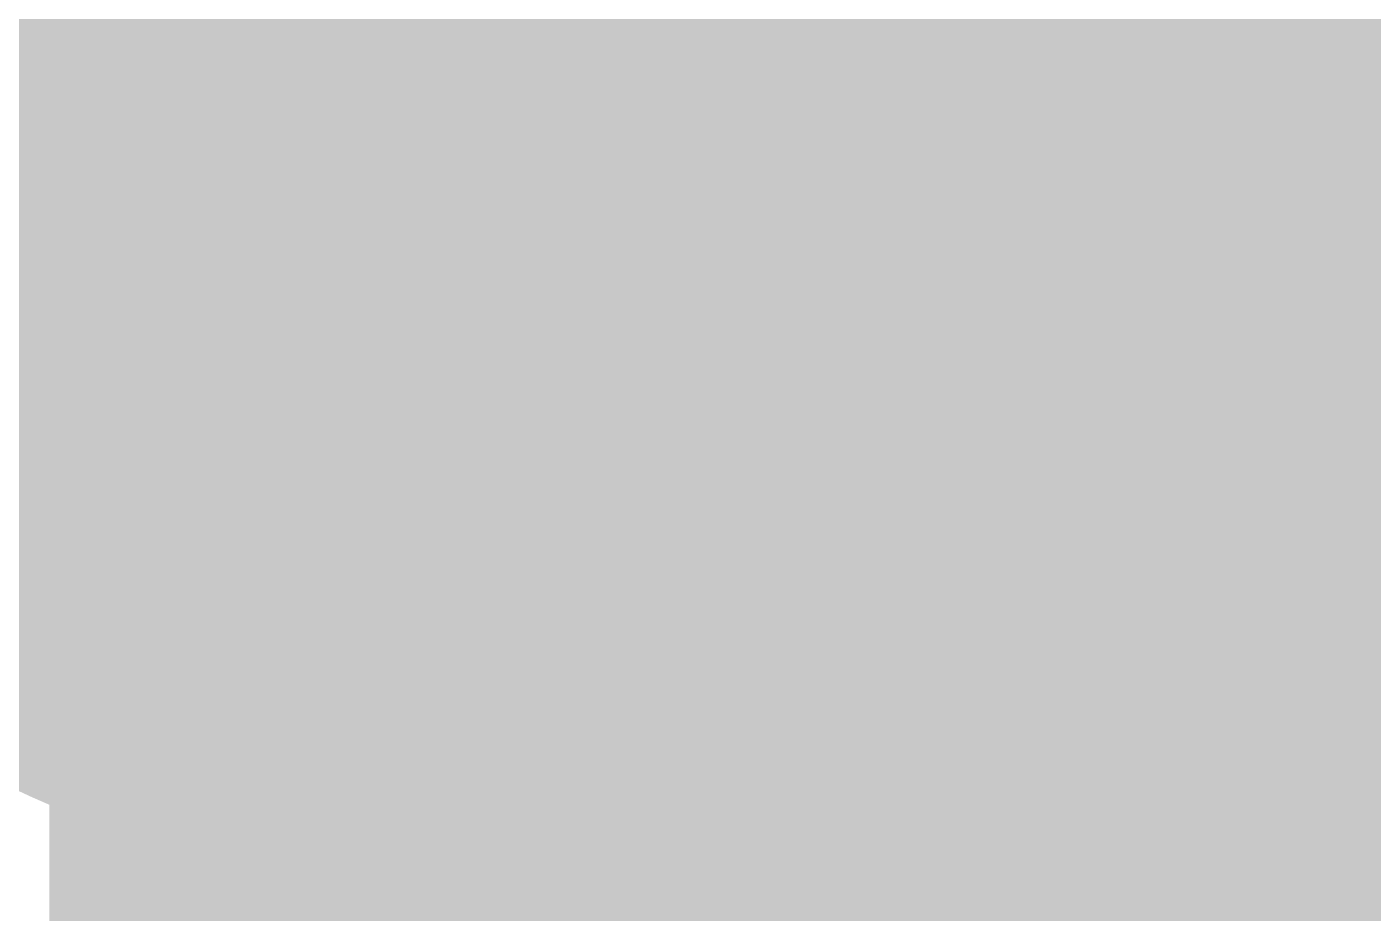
# Model space of a CAD drawing. Header units: inches. Extents: x 22 to 371, y 55 to 284.
# Drawn here: x 52.7037 to 53.1774, y 176.0229 to 176.3347 of the extents above; entities that cross this region are included whole.
import ezdxf

# ---------------------------------------------------------------- set-up
doc = ezdxf.new("R2010")
doc.units = ezdxf.units.IN
for name, color, linetype in [('Bottom Layer', 5, 'Continuous'), ('Bottom Solder', 6, 'Continuous'), ('Drill Drawing', 1, 'Continuous'), ('Layer 1', 16, 'Continuous'), ('Layer 2', 76, 'Continuous'), ('Top Layer', 1, 'Continuous'), ('Top Paste', 8, 'Continuous'), ('Top Solder', 216, 'Continuous'), ('Via Holes', 16, 'Continuous')]:
    doc.layers.add(name, color=color, linetype=linetype)

# ---------------------------------------------------------------- blocks, each defined once
blk = doc.blocks.new('SOT_23_367')
at = {"layer": 'Top Layer'}
blk.add_hatch(color=1, dxfattribs=at).paths.add_polyline_path([(-1.35999, -0.54), (-0.53999, -0.54), (-0.53999, -1.46), (-1.35999, -1.46)])
at = {"layer": 'Top Paste'}
blk.add_hatch(color=8, dxfattribs=at).paths.add_polyline_path([(-1.35999, -0.54), (-0.53999, -0.54), (-0.53999, -1.46), (-1.35999, -1.46)])
at = {"layer": 'Top Solder'}
blk.add_hatch(color=216, dxfattribs=at).paths.add_polyline_path([(-1.46159, -0.4384), (-0.43839, -0.4384), (-0.43839, -1.5616), (-1.46159, -1.5616)])

msp = doc.modelspace()

# ---------------------------------------------------------------- hatches: boundary and pattern name
at = {"layer": 'Bottom Layer'}
h = msp.add_hatch(color=5, dxfattribs=at)
edge = h.paths.add_edge_path()
edge.add_arc((52.87047, 176.42992), 0.3, 0, 360)
at = {"layer": 'Bottom Solder'}
h = msp.add_hatch(color=6, dxfattribs=at)
edge = h.paths.add_edge_path()
edge.add_arc((52.87047, 176.42992), 0.4016, 0, 360)
at = {"layer": 'Layer 1'}
h = msp.add_hatch(color=16, dxfattribs=at)
edge = h.paths.add_edge_path()
edge.add_arc((52.87047, 176.42992), 0.3, 0, 360)
at = {"layer": 'Layer 2'}
h = msp.add_hatch(color=76, dxfattribs=at)
edge = h.paths.add_edge_path()
edge.add_arc((52.87047, 176.42992), 0.3, 0, 360)
at = {"layer": 'Top Layer'}
h = msp.add_hatch(color=1, dxfattribs=at)
edge = h.paths.add_edge_path()
edge.add_arc((52.87047, 176.42992), 0.3, 0, 360)
at = {"layer": 'Top Solder'}
h = msp.add_hatch(color=216, dxfattribs=at)
edge = h.paths.add_edge_path()
edge.add_arc((52.87047, 176.42992), 0.4016, 0, 360)
at = {"layer": 'Via Holes'}
h = msp.add_hatch(color=7, dxfattribs=at)
edge = h.paths.add_edge_path()
edge.add_arc((52.87047, 176.42992), 0.15, 0, 360)

# ---------------------------------------------------------------- linework, layer by layer
at = {"layer": 'Drill Drawing'}
for points in [[(52.61647, 176.17592, 0.0508, 0.0508, 0), (52.74347, 176.42992, 0.0508, 0.0508, 0)], [(52.99747, 176.42992, 0.0508, 0.0508, 0), (53.12447, 176.17592, 0.0508, 0.0508, 0)], [(52.61647, 176.17592, 0.0508, 0.0508, 0), (52.87047, 176.30292, 0.0508, 0.0508, 0)], [(52.87047, 176.30292, 0.0508, 0.0508, 0), (53.12447, 176.17592, 0.0508, 0.0508, 0)]]:
    msp.add_lwpolyline(points, format="xyseb", dxfattribs=at)
for points in [[(52.85777, 176.30292, 0.0254, 0.0254, 1), (52.88317, 176.30292, 0.0254, 0.0254, 1)], [(52.85777, 176.30292, 0.0254, 0.0254, 1), (52.88317, 176.30292, 0.0254, 0.0254, 1)], [(53.11177, 176.17592, 0.0254, 0.0254, 1), (53.13717, 176.17592, 0.0254, 0.0254, 1)], [(53.11177, 176.17592, 0.0254, 0.0254, 1), (53.13717, 176.17592, 0.0254, 0.0254, 1)]]:
    msp.add_lwpolyline(points, format="xyseb", close=True, dxfattribs=at)
at = {"layer": 'Top Layer'}
for points in [[(52.87047, 176.42992, 0.1778, 0.1778, 0), (52.9021, 176.39828, 0.1778, 0.1778, 0)], [(52.9021, 176.23131, 0.1778, 0.1778, 0), (52.9021, 176.39828, 0.1778, 0.1778, 0)], [(52.9021, 176.23131, 0.1778, 0.1778, 0), (53.2232, 175.91021, 0.1778, 0.1778, 0)]]:
    msp.add_lwpolyline(points, format="xyseb", dxfattribs=at)
for points in [[(52.85765, 176.39828, 0.0889, 0.0889, 1), (52.94655, 176.39828, 0.0889, 0.0889, 1)], [(52.85765, 176.39828, 0.0889, 0.0889, 1), (52.94655, 176.39828, 0.0889, 0.0889, 1)], [(52.85765, 176.23131, 0.0889, 0.0889, 1), (52.94655, 176.23131, 0.0889, 0.0889, 1)], [(52.85765, 176.23131, 0.0889, 0.0889, 1), (52.94655, 176.23131, 0.0889, 0.0889, 1)]]:
    msp.add_lwpolyline(points, format="xyseb", close=True, dxfattribs=at)

# ---------------------------------------------------------------- block references
at = {"rotation": 90}
msp.add_blockref('SOT_23_367', (52.2732, 176.8602), dxfattribs=at)

doc.saveas('drawing.dxf')
